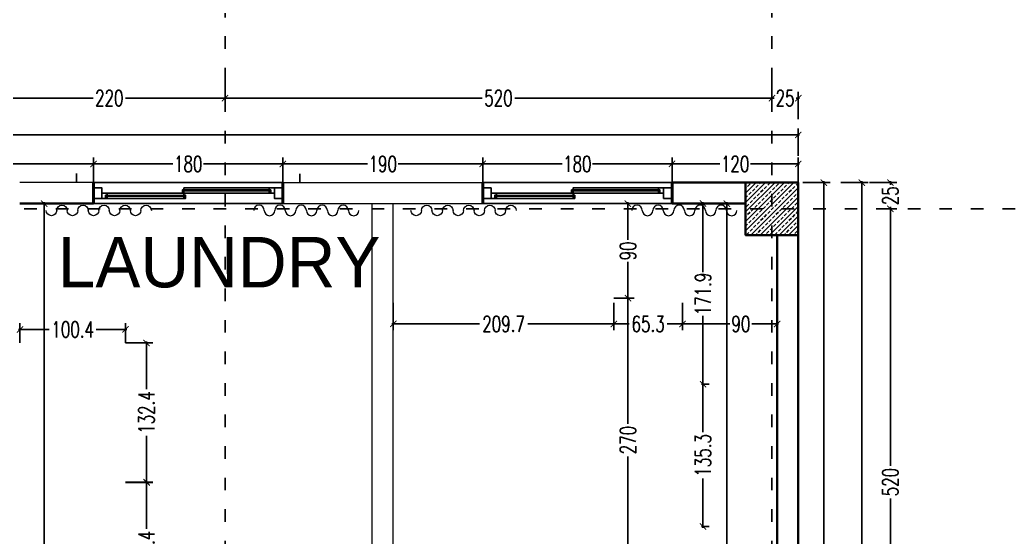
# Model space of a CAD drawing. Header units: centimetres. Extents: x -3207095 to 15275363, y -32656 to 4798027.
# Drawn here: x 680155 to 681101, y 4472078 to 4472570 of the extents above; entities that cross this region are included whole.
import ezdxf

# ---------------------------------------------------------------- set-up
doc = ezdxf.new("R2010")
doc.units = ezdxf.units.CM
doc.linetypes.add('ACAD_ISO03W100', pattern=[30, 12, -18])
doc.linetypes.add('DUZ', pattern=[500, 500])
doc.layers.get('0').update_dxf_attribs({"color": 1, "linetype": 'DUZ'})
for name, color, linetype in [('AGAC', 116, 'Continuous'), ('DIM', 1, 'DUZ'), ('KOLTAR_F', 145, 'Continuous'), ('PEN', 161, 'Continuous'), ('söve', 26, 'DUZ')]:
    doc.layers.add(name, color=color, linetype=linetype)
for name, color, linetype, lineweight in [('cam', 143, 'Continuous', 20), ('DUV', 220, 'Continuous', 50), ('DUVAR', 7, 'Continuous', 35), ('FE_PERDE', 205, 'Continuous', 15), ('gor25', 142, 'Continuous', 25), ('iç duvar', 7, 'Continuous', 50), ('KOLON_F', 3, 'Continuous', 35)]:
    doc.layers.add(name, color=color, linetype=linetype, lineweight=lineweight)
doc.styles.add('DIM', font='ROMANSTW.SHX', dxfattribs={"width": 0.7})
doc.dimstyles.new('1_100', dxfattribs={"dimtxt": 15, "dimasz": 6, "dimexe": 6, "dimexo": 0, "dimgap": 2, "dimtad": 0, "dimdec": 1, "dimzin": 11, "dimdsep": 46, "dimtxsty": 'DIM', "dimblk": 'ARCHTICK', "dimcen": 3, "dimdle": 1.25, "dimclrt": 2, "dimadec": 0, "dimazin": 0, "dimtfac": 1.25, "dimtdec": 1, "dimtix": 1, "dimtofl": 0, "dimtmove": 1, "dimatfit": 3, "dimldrblk": 'ARCHTICK', "dimfxl": 20, "dimfxlon": 1, "dimtolj": 1, "dimtzin": 0, "dimarcsym": 0})

# ---------------------------------------------------------------- blocks, each defined once
blk = doc.blocks.new('GEN_BLOCK00601')
at = {"linetype": 'Continuous', "ltscale": 50}
for centre, start, end in [((50, 50), 0, 180), ((250, 50), 0, 180), ((450, 50), 0, 180), ((650, 50), 0, 180), ((850, 50), 0, 180), ((150, 50), 180, 0), ((350, 50), 180, 0), ((550, 50), 180, 0), ((750, 50), 180, 0), ((950, 50), 180, 0)]:
    blk.add_arc(centre, 50, start, end, dxfattribs=at)
for tag in ['Sfb', 'FLOOR']:
    blk.add_attdef(tag, (0, 0), '', height=1)
blk = doc.blocks.new('_ArchTick')
at = {"color": 0, "linetype": 'ByBlock', "const_width": 0.15}
blk.add_lwpolyline([(-0.5, -0.5), (0.5, 0.5)], dxfattribs=at)
blk = doc.blocks.new('*D253')
at = {"layer": 'Defpoints', "color": 0, "linetype": 'Continuous', "lineweight": 5, "transparency": 16777216}
for p in [(680225.06, 4472432.97), (680035.06, 4472415.15), (680225.06, 4472415.15)]:
    blk.add_point(p, dxfattribs=at)
at = {"layer": 'DIM', "color": 0, "linetype": 'Continuous', "lineweight": -2, "transparency": 16777216}
for p, q in [((680033.81, 4472432.97), (680115.56, 4472432.97)), ((680035.06, 4472415.15), (680035.06, 4472438.97)), ((680226.31, 4472432.97), (680144.56, 4472432.97)), ((680225.06, 4472415.15), (680225.06, 4472438.97))]:
    blk.add_line(p, q, dxfattribs=at)
at = {"layer": 'DIM', "color": 0, "linetype": 'Continuous', "lineweight": -2, "transparency": 16777216, "xscale": 6, "yscale": 6, "zscale": 6, "rotation": 180}
blk.add_blockref('_ArchTick', (680035.06, 4472432.97), dxfattribs=at)
at = {"layer": 'DIM', "color": 0, "linetype": 'Continuous', "lineweight": -2, "transparency": 16777216, "xscale": 6, "yscale": 6, "zscale": 6}
blk.add_blockref('_ArchTick', (680225.06, 4472432.97), dxfattribs=at)
at = {"layer": 'DIM', "color": 2, "linetype": 'Continuous', "lineweight": 5, "transparency": 16777216, "insert": (680130.06, 4472432.97), "char_height": 15, "attachment_point": 5, "style": 'DIM'}
blk.add_mtext('\\A1;190', dxfattribs=at)
blk = doc.blocks.new('*D254')
at = {"layer": 'Defpoints', "color": 0, "linetype": 'Continuous', "lineweight": 5, "transparency": 16777216}
for p in [(680405.06, 4472432.97), (680225.06, 4472415.15), (680405.06, 4472415.15)]:
    blk.add_point(p, dxfattribs=at)
at = {"layer": 'DIM', "color": 0, "linetype": 'Continuous', "lineweight": -2, "transparency": 16777216}
for p, q in [((680223.81, 4472432.97), (680300.56, 4472432.97)), ((680225.06, 4472415.15), (680225.06, 4472438.97)), ((680406.31, 4472432.97), (680329.56, 4472432.97)), ((680405.06, 4472415.15), (680405.06, 4472438.97))]:
    blk.add_line(p, q, dxfattribs=at)
at = {"layer": 'DIM', "color": 0, "linetype": 'Continuous', "lineweight": -2, "transparency": 16777216, "xscale": 6, "yscale": 6, "zscale": 6, "rotation": 180}
blk.add_blockref('_ArchTick', (680225.06, 4472432.97), dxfattribs=at)
at = {"layer": 'DIM', "color": 0, "linetype": 'Continuous', "lineweight": -2, "transparency": 16777216, "xscale": 6, "yscale": 6, "zscale": 6}
blk.add_blockref('_ArchTick', (680405.06, 4472432.97), dxfattribs=at)
at = {"layer": 'DIM', "color": 2, "linetype": 'Continuous', "lineweight": 5, "transparency": 16777216, "insert": (680315.06, 4472432.97), "char_height": 15, "attachment_point": 5, "style": 'DIM'}
blk.add_mtext('\\A1;180', dxfattribs=at)
blk = doc.blocks.new('*D255')
at = {"layer": 'Defpoints', "color": 0, "linetype": 'Continuous', "lineweight": 5, "transparency": 16777216}
for p in [(680595.06, 4472432.97), (680405.06, 4472415.15), (680595.06, 4472415.15)]:
    blk.add_point(p, dxfattribs=at)
at = {"layer": 'DIM', "color": 0, "linetype": 'Continuous', "lineweight": -2, "transparency": 16777216}
for p, q in [((680403.81, 4472432.97), (680485.56, 4472432.97)), ((680405.06, 4472415.15), (680405.06, 4472438.97)), ((680596.31, 4472432.97), (680514.56, 4472432.97)), ((680595.06, 4472415.15), (680595.06, 4472438.97))]:
    blk.add_line(p, q, dxfattribs=at)
at = {"layer": 'DIM', "color": 0, "linetype": 'Continuous', "lineweight": -2, "transparency": 16777216, "xscale": 6, "yscale": 6, "zscale": 6, "rotation": 180}
blk.add_blockref('_ArchTick', (680405.06, 4472432.97), dxfattribs=at)
at = {"layer": 'DIM', "color": 0, "linetype": 'Continuous', "lineweight": -2, "transparency": 16777216, "xscale": 6, "yscale": 6, "zscale": 6}
blk.add_blockref('_ArchTick', (680595.06, 4472432.97), dxfattribs=at)
at = {"layer": 'DIM', "color": 2, "linetype": 'Continuous', "lineweight": 5, "transparency": 16777216, "insert": (680500.06, 4472432.97), "char_height": 15, "attachment_point": 5, "style": 'DIM'}
blk.add_mtext('\\A1;190', dxfattribs=at)
blk = doc.blocks.new('*D256')
at = {"layer": 'Defpoints', "color": 0, "linetype": 'Continuous', "lineweight": 5, "transparency": 16777216}
for p in [(680775.06, 4472432.97), (680595.06, 4472415.15), (680775.06, 4472415.15)]:
    blk.add_point(p, dxfattribs=at)
at = {"layer": 'DIM', "color": 0, "linetype": 'Continuous', "lineweight": -2, "transparency": 16777216}
for p, q in [((680593.81, 4472432.97), (680670.56, 4472432.97)), ((680595.06, 4472415.15), (680595.06, 4472438.97)), ((680776.31, 4472432.97), (680699.56, 4472432.97)), ((680775.06, 4472415.15), (680775.06, 4472438.97))]:
    blk.add_line(p, q, dxfattribs=at)
at = {"layer": 'DIM', "color": 0, "linetype": 'Continuous', "lineweight": -2, "transparency": 16777216, "xscale": 6, "yscale": 6, "zscale": 6, "rotation": 180}
blk.add_blockref('_ArchTick', (680595.06, 4472432.97), dxfattribs=at)
at = {"layer": 'DIM', "color": 0, "linetype": 'Continuous', "lineweight": -2, "transparency": 16777216, "xscale": 6, "yscale": 6, "zscale": 6}
blk.add_blockref('_ArchTick', (680775.06, 4472432.97), dxfattribs=at)
at = {"layer": 'DIM', "color": 2, "linetype": 'Continuous', "lineweight": 5, "transparency": 16777216, "insert": (680685.06, 4472432.97), "char_height": 15, "attachment_point": 5, "style": 'DIM'}
blk.add_mtext('\\A1;180', dxfattribs=at)
blk = doc.blocks.new('*D257')
at = {"layer": 'Defpoints', "color": 0, "linetype": 'Continuous', "lineweight": 5, "transparency": 16777216}
for p in [(680895.06, 4472432.97), (680775.06, 4472415.15), (680895.06, 4472415.15)]:
    blk.add_point(p, dxfattribs=at)
at = {"layer": 'DIM', "color": 0, "linetype": 'Continuous', "lineweight": -2, "transparency": 16777216}
for p, q in [((680773.81, 4472432.97), (680820.56, 4472432.97)), ((680775.06, 4472415.15), (680775.06, 4472438.97)), ((680896.31, 4472432.97), (680849.56, 4472432.97)), ((680895.06, 4472415.15), (680895.06, 4472438.97))]:
    blk.add_line(p, q, dxfattribs=at)
at = {"layer": 'DIM', "color": 0, "linetype": 'Continuous', "lineweight": -2, "transparency": 16777216, "xscale": 6, "yscale": 6, "zscale": 6, "rotation": 180}
blk.add_blockref('_ArchTick', (680775.06, 4472432.97), dxfattribs=at)
at = {"layer": 'DIM', "color": 0, "linetype": 'Continuous', "lineweight": -2, "transparency": 16777216, "xscale": 6, "yscale": 6, "zscale": 6}
blk.add_blockref('_ArchTick', (680895.06, 4472432.97), dxfattribs=at)
at = {"layer": 'DIM', "color": 2, "linetype": 'Continuous', "lineweight": 5, "transparency": 16777216, "insert": (680835.06, 4472432.97), "char_height": 15, "attachment_point": 5, "style": 'DIM'}
blk.add_mtext('\\A1;120', dxfattribs=at)
blk = doc.blocks.new('*D292')
at = {"layer": 'Defpoints', "color": 0, "linetype": 'Continuous', "lineweight": 5, "transparency": 16777216}
for p in [(680895.06, 4472415.15), (680919.51, 4472415.15), (680895.06, 4471255.15)]:
    blk.add_point(p, dxfattribs=at)
at = {"layer": 'DIM', "color": 0, "linetype": 'Continuous', "lineweight": -2, "transparency": 16777216}
for p, q in [((680899.51, 4472415.15), (680925.51, 4472415.15)), ((680919.51, 4472416.4), (680919.51, 4471853.65)), ((680919.51, 4471253.9), (680919.51, 4471816.65)), ((680899.51, 4471255.15), (680925.51, 4471255.15))]:
    blk.add_line(p, q, dxfattribs=at)
at = {"layer": 'DIM', "color": 0, "linetype": 'Continuous', "lineweight": -2, "transparency": 16777216, "xscale": 6, "yscale": 6, "zscale": 6}
for p, rotation in [((680919.51, 4472415.15), 90), ((680919.51, 4471255.15), 270)]:
    blk.add_blockref('_ArchTick', p, dxfattribs=dict(at, rotation=rotation))
at = {"layer": 'DIM', "color": 2, "linetype": 'Continuous', "lineweight": 5, "transparency": 16777216, "insert": (680919.51, 4471835.15), "char_height": 15, "attachment_point": 5, "rotation": 90, "style": 'DIM'}
blk.add_mtext('\\A1;1160', dxfattribs=at)
blk = doc.blocks.new('*D300')
at = {"layer": 'Defpoints', "color": 0, "linetype": 'Continuous', "lineweight": 5, "transparency": 16777216}
for p in [(680350.06, 4472556.87), (680350.06, 4472495.55), (680130.06, 4472483.73)]:
    blk.add_point(p, dxfattribs=at)
at = {"layer": 'DIM', "color": 0, "linetype": 'Continuous', "lineweight": -2, "transparency": 16777216}
for p, q in [((680350.06, 4472515.55), (680350.06, 4472489.55)), ((680130.06, 4472483.73), (680130.06, 4472501.55)), ((680128.81, 4472495.55), (680224.56, 4472495.55)), ((680351.31, 4472495.55), (680255.56, 4472495.55))]:
    blk.add_line(p, q, dxfattribs=at)
at = {"layer": 'DIM', "color": 0, "linetype": 'Continuous', "lineweight": -2, "transparency": 16777216, "xscale": 6, "yscale": 6, "zscale": 6, "rotation": 180}
blk.add_blockref('_ArchTick', (680130.06, 4472495.55), dxfattribs=at)
at = {"layer": 'DIM', "color": 0, "linetype": 'Continuous', "lineweight": -2, "transparency": 16777216, "xscale": 6, "yscale": 6, "zscale": 6}
blk.add_blockref('_ArchTick', (680350.06, 4472495.55), dxfattribs=at)
at = {"layer": 'DIM', "color": 2, "linetype": 'Continuous', "lineweight": 5, "transparency": 16777216, "insert": (680240.06, 4472495.55), "char_height": 15, "attachment_point": 5, "style": 'DIM'}
blk.add_mtext('\\A1;220', dxfattribs=at)
blk = doc.blocks.new('*D301')
at = {"layer": 'Defpoints', "color": 0, "linetype": 'Continuous', "lineweight": 5, "transparency": 16777216}
for p in [(680870.06, 4472556.87), (680870.06, 4472495.55), (680350.06, 4472483.73)]:
    blk.add_point(p, dxfattribs=at)
at = {"layer": 'DIM', "color": 0, "linetype": 'Continuous', "lineweight": -2, "transparency": 16777216}
for p, q in [((680870.06, 4472515.55), (680870.06, 4472489.55)), ((680350.06, 4472483.73), (680350.06, 4472501.55)), ((680348.81, 4472495.55), (680594.56, 4472495.55)), ((680871.31, 4472495.55), (680625.56, 4472495.55))]:
    blk.add_line(p, q, dxfattribs=at)
at = {"layer": 'DIM', "color": 0, "linetype": 'Continuous', "lineweight": -2, "transparency": 16777216, "xscale": 6, "yscale": 6, "zscale": 6, "rotation": 180}
blk.add_blockref('_ArchTick', (680350.06, 4472495.55), dxfattribs=at)
at = {"layer": 'DIM', "color": 0, "linetype": 'Continuous', "lineweight": -2, "transparency": 16777216, "xscale": 6, "yscale": 6, "zscale": 6}
blk.add_blockref('_ArchTick', (680870.06, 4472495.55), dxfattribs=at)
at = {"layer": 'DIM', "color": 2, "linetype": 'Continuous', "lineweight": 5, "transparency": 16777216, "insert": (680610.06, 4472495.55), "char_height": 15, "attachment_point": 5, "style": 'DIM'}
blk.add_mtext('\\A1;520', dxfattribs=at)
blk = doc.blocks.new('*D303')
at = {"layer": 'Defpoints', "color": 0, "linetype": 'Continuous', "lineweight": 5, "transparency": 16777216}
for p in [(680895.06, 4472495.55), (680870.06, 4472483.73), (680895.06, 4472438.97)]:
    blk.add_point(p, dxfattribs=at)
at = {"layer": 'DIM', "color": 0, "linetype": 'Continuous', "lineweight": -2, "transparency": 16777216}
for p, q in [((680870.06, 4472483.73), (680870.06, 4472501.55)), ((680895.06, 4472475.55), (680895.06, 4472501.55)), ((680868.81, 4472495.55), (680872.06, 4472495.55)), ((680896.31, 4472495.55), (680893.06, 4472495.55))]:
    blk.add_line(p, q, dxfattribs=at)
at = {"layer": 'DIM', "color": 0, "linetype": 'Continuous', "lineweight": -2, "transparency": 16777216, "xscale": 6, "yscale": 6, "zscale": 6, "rotation": 180}
blk.add_blockref('_ArchTick', (680870.06, 4472495.55), dxfattribs=at)
at = {"layer": 'DIM', "color": 0, "linetype": 'Continuous', "lineweight": -2, "transparency": 16777216, "xscale": 6, "yscale": 6, "zscale": 6}
blk.add_blockref('_ArchTick', (680895.06, 4472495.55), dxfattribs=at)
at = {"layer": 'DIM', "color": 2, "linetype": 'Continuous', "lineweight": 5, "transparency": 16777216, "insert": (680882.56, 4472495.55), "char_height": 15, "attachment_point": 5, "style": 'DIM'}
blk.add_mtext('\\A1;25', dxfattribs=at)
blk = doc.blocks.new('*D304')
at = {"layer": 'Defpoints', "color": 0, "linetype": 'Continuous', "lineweight": 5, "transparency": 16777216}
for p in [(680975.08, 4472390.15), (680975.08, 4471870.15), (680982.68, 4471870.15)]:
    blk.add_point(p, dxfattribs=at)
at = {"layer": 'DIM', "color": 0, "linetype": 'Continuous', "lineweight": -2, "transparency": 16777216}
for p, q in [((680975.08, 4472390.15), (680988.68, 4472390.15)), ((680982.68, 4472391.4), (680982.68, 4472145.65)), ((680982.68, 4471868.9), (680982.68, 4472114.65)), ((680975.08, 4471870.15), (680988.68, 4471870.15))]:
    blk.add_line(p, q, dxfattribs=at)
at = {"layer": 'DIM', "color": 0, "linetype": 'Continuous', "lineweight": -2, "transparency": 16777216, "xscale": 6, "yscale": 6, "zscale": 6}
for p, rotation in [((680982.68, 4472390.15), 90), ((680982.68, 4471870.15), 270)]:
    blk.add_blockref('_ArchTick', p, dxfattribs=dict(at, rotation=rotation))
at = {"layer": 'DIM', "color": 2, "linetype": 'Continuous', "lineweight": 5, "transparency": 16777216, "insert": (680982.68, 4472130.15), "char_height": 15, "attachment_point": 5, "rotation": 90, "style": 'DIM'}
blk.add_mtext('\\A1;520', dxfattribs=at)
blk = doc.blocks.new('*D305')
at = {"layer": 'Defpoints', "color": 0, "linetype": 'Continuous', "lineweight": 5, "transparency": 16777216}
for p in [(680925.51, 4472415.15), (680982.68, 4472415.15), (680975.08, 4472390.15)]:
    blk.add_point(p, dxfattribs=at)
at = {"layer": 'DIM', "color": 0, "linetype": 'Continuous', "lineweight": -2, "transparency": 16777216}
for p, q in [((680962.68, 4472415.15), (680988.68, 4472415.15)), ((680982.68, 4472416.4), (680982.68, 4472413.15)), ((680975.08, 4472390.15), (680988.68, 4472390.15)), ((680982.68, 4472388.9), (680982.68, 4472392.15))]:
    blk.add_line(p, q, dxfattribs=at)
at = {"layer": 'DIM', "color": 0, "linetype": 'Continuous', "lineweight": -2, "transparency": 16777216, "xscale": 6, "yscale": 6, "zscale": 6}
for p, rotation in [((680982.68, 4472415.15), 90), ((680982.68, 4472390.15), 270)]:
    blk.add_blockref('_ArchTick', p, dxfattribs=dict(at, rotation=rotation))
at = {"layer": 'DIM', "color": 2, "linetype": 'Continuous', "lineweight": 5, "transparency": 16777216, "insert": (680982.68, 4472402.65), "char_height": 15, "attachment_point": 5, "rotation": 90, "style": 'DIM'}
blk.add_mtext('\\A1;25', dxfattribs=at)
blk = doc.blocks.new('*D333')
at = {"layer": 'Defpoints', "color": 0, "linetype": 'Continuous', "lineweight": 5, "transparency": 16777216}
for p in [(680925.69, 4472415.15), (680955.54, 4472415.15), (680925.69, 4469475.15)]:
    blk.add_point(p, dxfattribs=at)
at = {"layer": 'DIM', "color": 0, "linetype": 'Continuous', "lineweight": -2, "transparency": 16777216}
for p, q in [((680935.54, 4472415.15), (680961.54, 4472415.15)), ((680955.54, 4472416.4), (680955.54, 4470965.65)), ((680955.54, 4469473.9), (680955.54, 4470924.65)), ((680935.54, 4469475.15), (680961.54, 4469475.15))]:
    blk.add_line(p, q, dxfattribs=at)
at = {"layer": 'DIM', "color": 0, "linetype": 'Continuous', "lineweight": -2, "transparency": 16777216, "xscale": 6, "yscale": 6, "zscale": 6}
for p, rotation in [((680955.54, 4472415.15), 90), ((680955.54, 4469475.15), 270)]:
    blk.add_blockref('_ArchTick', p, dxfattribs=dict(at, rotation=rotation))
at = {"layer": 'DIM', "color": 2, "linetype": 'Continuous', "lineweight": 5, "transparency": 16777216, "insert": (680955.54, 4470945.15), "char_height": 15, "attachment_point": 5, "rotation": 90, "style": 'DIM'}
blk.add_mtext('\\A1;2940', dxfattribs=at)
blk = doc.blocks.new('*D334')
at = {"layer": 'Defpoints', "color": 0, "linetype": 'Continuous', "lineweight": 5, "transparency": 16777216}
for p in [(677145.06, 4472460.57), (677145.06, 4472438.97), (680895.06, 4472438.97)]:
    blk.add_point(p, dxfattribs=at)
at = {"layer": 'DIM', "color": 0, "linetype": 'Continuous', "lineweight": -2, "transparency": 16777216}
for p, q in [((677143.81, 4472460.57), (678999.56, 4472460.57)), ((677145.06, 4472440.57), (677145.06, 4472466.57)), ((680896.31, 4472460.57), (679040.56, 4472460.57)), ((680895.06, 4472440.57), (680895.06, 4472466.57))]:
    blk.add_line(p, q, dxfattribs=at)
at = {"layer": 'DIM', "color": 0, "linetype": 'Continuous', "lineweight": -2, "transparency": 16777216, "xscale": 6, "yscale": 6, "zscale": 6, "rotation": 180}
blk.add_blockref('_ArchTick', (677145.06, 4472460.57), dxfattribs=at)
at = {"layer": 'DIM', "color": 0, "linetype": 'Continuous', "lineweight": -2, "transparency": 16777216, "xscale": 6, "yscale": 6, "zscale": 6}
blk.add_blockref('_ArchTick', (680895.06, 4472460.57), dxfattribs=at)
at = {"layer": 'DIM', "color": 2, "linetype": 'Continuous', "lineweight": 5, "transparency": 16777216, "insert": (679020.06, 4472460.57), "char_height": 15, "attachment_point": 5, "style": 'DIM'}
blk.add_mtext('\\A1;3750', dxfattribs=at)
blk = doc.blocks.new('*D525')
at = {"layer": 'Defpoints', "color": 0, "linetype": 'Continuous', "lineweight": 5, "transparency": 16777216}
for p in [(680178.19, 4472395.15), (680179.99, 4472395.15), (680187.62, 4471600.15)]:
    blk.add_point(p, dxfattribs=at)
at = {"layer": 'DIM', "color": 0, "linetype": 'Continuous', "lineweight": -2, "transparency": 16777216}
for p, q in [((680179.99, 4472395.15), (680172.19, 4472395.15)), ((680178.19, 4472396.4), (680178.19, 4472033.07)), ((680178.19, 4471598.9), (680178.19, 4472002.07)), ((680187.62, 4471600.15), (680172.19, 4471600.15))]:
    blk.add_line(p, q, dxfattribs=at)
at = {"layer": 'DIM', "color": 0, "linetype": 'Continuous', "lineweight": -2, "transparency": 16777216, "xscale": 6, "yscale": 6, "zscale": 6}
for p, rotation in [((680178.19, 4472395.15), 90), ((680178.19, 4471600.15), 270)]:
    blk.add_blockref('_ArchTick', p, dxfattribs=dict(at, rotation=rotation))
at = {"layer": 'DIM', "color": 2, "linetype": 'Continuous', "lineweight": 5, "transparency": 16777216, "insert": (680178.19, 4472017.57), "char_height": 15, "attachment_point": 5, "rotation": 90, "style": 'DIM'}
blk.add_mtext('\\A1;795', dxfattribs=at)
blk = doc.blocks.new('*D528')
at = {"layer": 'Defpoints', "color": 0, "linetype": 'Continuous', "lineweight": 5, "transparency": 16777216}
for p in [(680824.23, 4472395.15), (680827.13, 4472395.15), (680833.55, 4471600.15)]:
    blk.add_point(p, dxfattribs=at)
at = {"layer": 'DIM', "color": 0, "linetype": 'Continuous', "lineweight": -2, "transparency": 16777216}
for p, q in [((680824.23, 4472395.15), (680833.13, 4472395.15)), ((680827.13, 4472396.4), (680827.13, 4472013.15)), ((680827.13, 4471598.9), (680827.13, 4471982.15)), ((680833.55, 4471600.15), (680821.13, 4471600.15))]:
    blk.add_line(p, q, dxfattribs=at)
at = {"layer": 'DIM', "color": 0, "linetype": 'Continuous', "lineweight": -2, "transparency": 16777216, "xscale": 6, "yscale": 6, "zscale": 6}
for p, rotation in [((680827.13, 4472395.15), 90), ((680827.13, 4471600.15), 270)]:
    blk.add_blockref('_ArchTick', p, dxfattribs=dict(at, rotation=rotation))
at = {"layer": 'DIM', "color": 2, "linetype": 'Continuous', "lineweight": 5, "transparency": 16777216, "insert": (680827.13, 4471997.65), "char_height": 15, "attachment_point": 5, "rotation": 90, "style": 'DIM'}
blk.add_mtext('\\A1;795', dxfattribs=at)
blk = doc.blocks.new('*D532')
at = {"layer": 'Defpoints', "color": 0, "linetype": 'Continuous', "lineweight": 5, "transparency": 16777216}
for p in [(680255.06, 4472129.78), (680255.06, 4471997.37), (680275.45, 4471997.37)]:
    blk.add_point(p, dxfattribs=at)
at = {"layer": 'DIM', "color": 0, "linetype": 'Continuous', "lineweight": -2, "transparency": 16777216}
for p, q in [((680255.45, 4472129.78), (680281.45, 4472129.78)), ((680275.45, 4472131.03), (680275.45, 4472085.83)), ((680275.45, 4471996.12), (680275.45, 4472041.33)), ((680255.45, 4471997.37), (680281.45, 4471997.37))]:
    blk.add_line(p, q, dxfattribs=at)
at = {"layer": 'DIM', "color": 0, "linetype": 'Continuous', "lineweight": -2, "transparency": 16777216, "xscale": 6, "yscale": 6, "zscale": 6}
for p, rotation in [((680275.45, 4472129.78), 90), ((680275.45, 4471997.37), 270)]:
    blk.add_blockref('_ArchTick', p, dxfattribs=dict(at, rotation=rotation))
at = {"layer": 'DIM', "color": 2, "linetype": 'Continuous', "lineweight": 5, "transparency": 16777216, "insert": (680275.45, 4472063.58), "char_height": 15, "attachment_point": 5, "rotation": 90, "style": 'DIM'}
blk.add_mtext('\\A1;132.4', dxfattribs=at)
blk = doc.blocks.new('*D533')
at = {"layer": 'Defpoints', "color": 0, "linetype": 'Continuous', "lineweight": 5, "transparency": 16777216}
for p in [(680255.06, 4472262.56), (680255.06, 4472130.15), (680275.45, 4472130.15)]:
    blk.add_point(p, dxfattribs=at)
at = {"layer": 'DIM', "color": 0, "linetype": 'Continuous', "lineweight": -2, "transparency": 16777216}
for p, q in [((680255.45, 4472262.56), (680281.45, 4472262.56)), ((680275.45, 4472263.81), (680275.45, 4472218.6)), ((680275.45, 4472128.9), (680275.45, 4472174.1)), ((680255.45, 4472130.15), (680281.45, 4472130.15))]:
    blk.add_line(p, q, dxfattribs=at)
at = {"layer": 'DIM', "color": 0, "linetype": 'Continuous', "lineweight": -2, "transparency": 16777216, "xscale": 6, "yscale": 6, "zscale": 6}
for p, rotation in [((680275.45, 4472262.56), 90), ((680275.45, 4472130.15), 270)]:
    blk.add_blockref('_ArchTick', p, dxfattribs=dict(at, rotation=rotation))
at = {"layer": 'DIM', "color": 2, "linetype": 'Continuous', "lineweight": 5, "transparency": 16777216, "insert": (680275.45, 4472196.35), "char_height": 15, "attachment_point": 5, "rotation": 90, "style": 'DIM'}
blk.add_mtext('\\A1;132.4', dxfattribs=at)
blk = doc.blocks.new('*D534')
at = {"layer": 'Defpoints', "color": 0, "linetype": 'Continuous', "lineweight": 5, "transparency": 16777216}
for p in [(680255.45, 4472275.42), (680155.06, 4472262.56), (680255.45, 4472262.56)]:
    blk.add_point(p, dxfattribs=at)
at = {"layer": 'DIM', "color": 0, "linetype": 'Continuous', "lineweight": -2, "transparency": 16777216}
for p, q in [((680155.06, 4472262.56), (680155.06, 4472281.42)), ((680255.45, 4472262.56), (680255.45, 4472281.42)), ((680153.81, 4472275.42), (680183.01, 4472275.42)), ((680256.7, 4472275.42), (680227.51, 4472275.42))]:
    blk.add_line(p, q, dxfattribs=at)
at = {"layer": 'DIM', "color": 0, "linetype": 'Continuous', "lineweight": -2, "transparency": 16777216, "xscale": 6, "yscale": 6, "zscale": 6, "rotation": 180}
blk.add_blockref('_ArchTick', (680155.06, 4472275.42), dxfattribs=at)
at = {"layer": 'DIM', "color": 0, "linetype": 'Continuous', "lineweight": -2, "transparency": 16777216, "xscale": 6, "yscale": 6, "zscale": 6}
blk.add_blockref('_ArchTick', (680255.45, 4472275.42), dxfattribs=at)
at = {"layer": 'DIM', "color": 2, "linetype": 'Continuous', "lineweight": 5, "transparency": 16777216, "insert": (680205.26, 4472275.42), "char_height": 15, "attachment_point": 5, "style": 'DIM'}
blk.add_mtext('\\A1;100.4', dxfattribs=at)
blk = doc.blocks.new('*D535')
at = {"layer": 'Defpoints', "color": 0, "linetype": 'Continuous', "lineweight": 5, "transparency": 16777216}
for p in [(680510.06, 4472305.15), (680719.75, 4472305.15), (680719.75, 4472280.7)]:
    blk.add_point(p, dxfattribs=at)
at = {"layer": 'DIM', "color": 0, "linetype": 'Continuous', "lineweight": -2, "transparency": 16777216}
for p, q in [((680510.06, 4472300.7), (680510.06, 4472274.7)), ((680719.75, 4472300.7), (680719.75, 4472274.7)), ((680508.81, 4472280.7), (680591.9, 4472280.7)), ((680721, 4472280.7), (680637.9, 4472280.7))]:
    blk.add_line(p, q, dxfattribs=at)
at = {"layer": 'DIM', "color": 0, "linetype": 'Continuous', "lineweight": -2, "transparency": 16777216, "xscale": 6, "yscale": 6, "zscale": 6, "rotation": 180}
blk.add_blockref('_ArchTick', (680510.06, 4472280.7), dxfattribs=at)
at = {"layer": 'DIM', "color": 0, "linetype": 'Continuous', "lineweight": -2, "transparency": 16777216, "xscale": 6, "yscale": 6, "zscale": 6}
blk.add_blockref('_ArchTick', (680719.75, 4472280.7), dxfattribs=at)
at = {"layer": 'DIM', "color": 2, "linetype": 'Continuous', "lineweight": 5, "transparency": 16777216, "insert": (680614.9, 4472280.7), "char_height": 15, "attachment_point": 5, "style": 'DIM'}
blk.add_mtext('\\A1;209.7', dxfattribs=at)
blk = doc.blocks.new('*D536')
at = {"layer": 'Defpoints', "color": 0, "linetype": 'Continuous', "lineweight": 5, "transparency": 16777216}
for p in [(680719.75, 4472305.15), (680785.06, 4472305.15), (680785.06, 4472280.7)]:
    blk.add_point(p, dxfattribs=at)
at = {"layer": 'DIM', "color": 0, "linetype": 'Continuous', "lineweight": -2, "transparency": 16777216}
for p, q in [((680719.75, 4472300.7), (680719.75, 4472274.7)), ((680785.06, 4472300.7), (680785.06, 4472274.7)), ((680718.5, 4472280.7), (680734.4, 4472280.7)), ((680786.31, 4472280.7), (680770.4, 4472280.7))]:
    blk.add_line(p, q, dxfattribs=at)
at = {"layer": 'DIM', "color": 0, "linetype": 'Continuous', "lineweight": -2, "transparency": 16777216, "xscale": 6, "yscale": 6, "zscale": 6, "rotation": 180}
blk.add_blockref('_ArchTick', (680719.75, 4472280.7), dxfattribs=at)
at = {"layer": 'DIM', "color": 0, "linetype": 'Continuous', "lineweight": -2, "transparency": 16777216, "xscale": 6, "yscale": 6, "zscale": 6}
blk.add_blockref('_ArchTick', (680785.06, 4472280.7), dxfattribs=at)
at = {"layer": 'DIM', "color": 2, "linetype": 'Continuous', "lineweight": 5, "transparency": 16777216, "insert": (680752.4, 4472280.7), "char_height": 15, "attachment_point": 5, "style": 'DIM'}
blk.add_mtext('\\A1;65.3', dxfattribs=at)
blk = doc.blocks.new('*D537')
at = {"layer": 'Defpoints', "color": 0, "linetype": 'Continuous', "lineweight": 5, "transparency": 16777216}
for p in [(680785.06, 4472305.15), (680875.06, 4472305.15), (680875.06, 4472280.7)]:
    blk.add_point(p, dxfattribs=at)
at = {"layer": 'DIM', "color": 0, "linetype": 'Continuous', "lineweight": -2, "transparency": 16777216}
for p, q in [((680785.06, 4472300.7), (680785.06, 4472274.7)), ((680875.06, 4472300.7), (680875.06, 4472274.7)), ((680783.81, 4472280.7), (680830.06, 4472280.7)), ((680876.31, 4472280.7), (680851.06, 4472280.7))]:
    blk.add_line(p, q, dxfattribs=at)
at = {"layer": 'DIM', "color": 0, "linetype": 'Continuous', "lineweight": -2, "transparency": 16777216, "xscale": 6, "yscale": 6, "zscale": 6, "rotation": 180}
blk.add_blockref('_ArchTick', (680785.06, 4472280.7), dxfattribs=at)
at = {"layer": 'DIM', "color": 0, "linetype": 'Continuous', "lineweight": -2, "transparency": 16777216, "xscale": 6, "yscale": 6, "zscale": 6}
blk.add_blockref('_ArchTick', (680875.06, 4472280.7), dxfattribs=at)
at = {"layer": 'DIM', "color": 2, "linetype": 'Continuous', "lineweight": 5, "transparency": 16777216, "insert": (680840.56, 4472280.7), "char_height": 15, "attachment_point": 5, "style": 'DIM'}
blk.add_mtext('\\A1;90', dxfattribs=at)
blk = doc.blocks.new('*D538')
at = {"layer": 'Defpoints', "color": 0, "linetype": 'Continuous', "lineweight": 5, "transparency": 16777216}
for p in [(680719.75, 4472395.15), (680733.14, 4472395.15), (680719.75, 4472305.15)]:
    blk.add_point(p, dxfattribs=at)
at = {"layer": 'DIM', "color": 0, "linetype": 'Continuous', "lineweight": -2, "transparency": 16777216}
for p, q in [((680719.75, 4472395.15), (680739.14, 4472395.15)), ((680733.14, 4472396.4), (680733.14, 4472360.65)), ((680733.14, 4472303.9), (680733.14, 4472339.65)), ((680719.75, 4472305.15), (680739.14, 4472305.15))]:
    blk.add_line(p, q, dxfattribs=at)
at = {"layer": 'DIM', "color": 0, "linetype": 'Continuous', "lineweight": -2, "transparency": 16777216, "xscale": 6, "yscale": 6, "zscale": 6}
for p, rotation in [((680733.14, 4472395.15), 90), ((680733.14, 4472305.15), 270)]:
    blk.add_blockref('_ArchTick', p, dxfattribs=dict(at, rotation=rotation))
at = {"layer": 'DIM', "color": 2, "linetype": 'Continuous', "lineweight": 5, "transparency": 16777216, "insert": (680733.14, 4472350.15), "char_height": 15, "attachment_point": 5, "rotation": 90, "style": 'DIM'}
blk.add_mtext('\\A1;90', dxfattribs=at)
blk = doc.blocks.new('*D539')
at = {"layer": 'Defpoints', "color": 0, "linetype": 'Continuous', "lineweight": 5, "transparency": 16777216}
for p in [(680719.75, 4472305.15), (680719.75, 4472035.15), (680733.14, 4472035.15)]:
    blk.add_point(p, dxfattribs=at)
at = {"layer": 'DIM', "color": 0, "linetype": 'Continuous', "lineweight": -2, "transparency": 16777216}
for p, q in [((680719.75, 4472305.15), (680739.14, 4472305.15)), ((680733.14, 4472306.4), (680733.14, 4472185.65)), ((680733.14, 4472033.9), (680733.14, 4472154.65)), ((680719.75, 4472035.15), (680739.14, 4472035.15))]:
    blk.add_line(p, q, dxfattribs=at)
at = {"layer": 'DIM', "color": 0, "linetype": 'Continuous', "lineweight": -2, "transparency": 16777216, "xscale": 6, "yscale": 6, "zscale": 6}
for p, rotation in [((680733.14, 4472305.15), 90), ((680733.14, 4472035.15), 270)]:
    blk.add_blockref('_ArchTick', p, dxfattribs=dict(at, rotation=rotation))
at = {"layer": 'DIM', "color": 2, "linetype": 'Continuous', "lineweight": 5, "transparency": 16777216, "insert": (680733.14, 4472170.15), "char_height": 15, "attachment_point": 5, "rotation": 90, "style": 'DIM'}
blk.add_mtext('\\A1;270', dxfattribs=at)
blk = doc.blocks.new('*D545')
at = {"layer": 'Defpoints', "color": 0, "linetype": 'Continuous', "lineweight": 5, "transparency": 16777216}
for p in [(680804.35, 4472395.15), (680804.35, 4472223.22), (680804.52, 4472223.22)]:
    blk.add_point(p, dxfattribs=at)
at = {"layer": 'DIM', "color": 0, "linetype": 'Continuous', "lineweight": -2, "transparency": 16777216}
for p, q in [((680804.35, 4472395.15), (680810.52, 4472395.15)), ((680804.52, 4472396.4), (680804.52, 4472329.94)), ((680804.52, 4472221.97), (680804.52, 4472288.44)), ((680804.35, 4472223.22), (680810.52, 4472223.22))]:
    blk.add_line(p, q, dxfattribs=at)
at = {"layer": 'DIM', "color": 0, "linetype": 'Continuous', "lineweight": -2, "transparency": 16777216, "xscale": 6, "yscale": 6, "zscale": 6}
for p, rotation in [((680804.52, 4472395.15), 90), ((680804.52, 4472223.22), 270)]:
    blk.add_blockref('_ArchTick', p, dxfattribs=dict(at, rotation=rotation))
at = {"layer": 'DIM', "color": 2, "linetype": 'Continuous', "lineweight": 5, "transparency": 16777216, "insert": (680804.52, 4472309.19), "char_height": 15, "attachment_point": 5, "rotation": 90, "style": 'DIM'}
blk.add_mtext('\\A1;171.9', dxfattribs=at)
blk = doc.blocks.new('*D546')
at = {"layer": 'Defpoints', "color": 0, "linetype": 'Continuous', "lineweight": 5, "transparency": 16777216}
for p in [(680803.19, 4472223.22), (680803.19, 4472087.92), (680804.52, 4472087.92)]:
    blk.add_point(p, dxfattribs=at)
at = {"layer": 'DIM', "color": 0, "linetype": 'Continuous', "lineweight": -2, "transparency": 16777216}
for p, q in [((680804.52, 4472224.47), (680804.52, 4472177.57)), ((680803.19, 4472223.22), (680810.52, 4472223.22)), ((680804.52, 4472086.67), (680804.52, 4472133.57)), ((680803.19, 4472087.92), (680810.52, 4472087.92))]:
    blk.add_line(p, q, dxfattribs=at)
at = {"layer": 'DIM', "color": 0, "linetype": 'Continuous', "lineweight": -2, "transparency": 16777216, "xscale": 6, "yscale": 6, "zscale": 6}
for p, rotation in [((680804.52, 4472223.22), 90), ((680804.52, 4472087.92), 270)]:
    blk.add_blockref('_ArchTick', p, dxfattribs=dict(at, rotation=rotation))
at = {"layer": 'DIM', "color": 2, "linetype": 'Continuous', "lineweight": 5, "transparency": 16777216, "insert": (680804.52, 4472155.57), "char_height": 15, "attachment_point": 5, "rotation": 90, "style": 'DIM'}
blk.add_mtext('\\A1;135.3', dxfattribs=at)

msp = doc.modelspace()

# ---------------------------------------------------------------- hatches: boundary and pattern name
at = {"layer": 'KOLTAR_F'}
h = msp.add_hatch(dxfattribs=at)
h.set_pattern_fill('ANSI33', color=256, style=0)
h.set_pattern_definition([(45, (20261.583, -31997.3164), (-4.4901280605, 4.4901280605), []), (45, (20266.0734, -31997.3164), (-4.4901280605, 4.4901280605), [3.175, -1.5875])])
h.paths.add_polyline_path([(680845.06, 4472415.15), (680895.06, 4472415.15), (680895.06, 4472365.15), (680845.06, 4472365.15)])

# ---------------------------------------------------------------- linework, layer by layer
at = {"color": 232, "linetype": 'ACAD_ISO03W100'}
for p, q in [((680350.06, 4472584.38), (680350.06, 4469325.53)), ((680870.06, 4472584.38), (680870.06, 4469325.53)), ((681101.25, 4472390.15), (676992.69, 4472390.15))]:
    msp.add_line(p, q, dxfattribs=at)
at = {"layer": 'AGAC'}
for p, q in [((680225.06, 4472415.15), (680405.06, 4472415.15)), ((680595.06, 4472415.15), (680775.06, 4472415.15)), ((680225.06, 4472395.15), (680405.06, 4472395.15)), ((680595.06, 4472395.15), (680775.06, 4472395.15))]:
    msp.add_line(p, q, dxfattribs=at)
at = {"layer": 'cam'}
for p, q in [((680393.56, 4472408.15), (680309.56, 4472408.15)), ((680393.56, 4472407.65), (680309.56, 4472407.65)), ((680393.56, 4472407.15), (680309.56, 4472407.15)), ((680763.56, 4472408.15), (680679.56, 4472408.15)), ((680763.56, 4472407.65), (680679.56, 4472407.65)), ((680763.56, 4472407.15), (680679.56, 4472407.15)), ((680236.56, 4472403.15), (680312.56, 4472403.15)), ((680236.56, 4472402.65), (680312.56, 4472402.65)), ((680236.56, 4472402.15), (680312.56, 4472402.15)), ((680606.56, 4472403.15), (680682.56, 4472403.15)), ((680606.56, 4472402.65), (680682.56, 4472402.65)), ((680606.56, 4472402.15), (680682.56, 4472402.15))]:
    msp.add_line(p, q, dxfattribs=at)
at = {"layer": 'DUV'}
for p, q in [((680225.06, 4472395.15), (680225.06, 4472415.15)), ((680405.06, 4472395.15), (680405.06, 4472415.15)), ((680595.06, 4472395.15), (680595.06, 4472415.15)), ((680595.06, 4472395.15), (680595.06, 4472415.15)), ((680595.06, 4472395.15), (680595.06, 4472415.15)), ((680775.06, 4472395.15), (680775.06, 4472415.15)), ((680775.06, 4472395.15), (680775.06, 4472415.15)), ((680775.06, 4472395.15), (680775.06, 4472415.15))]:
    msp.add_line(p, q, dxfattribs=at)
at = {"layer": 'DUVAR'}
for p, q in [((680225.06, 4472395.15), (680225.06, 4472415.15)), ((680405.06, 4472395.15), (680405.06, 4472415.15)), ((680595.06, 4472395.15), (680595.06, 4472415.15)), ((680775.06, 4472415.15), (680845.06, 4472415.15)), ((680775.06, 4472395.15), (680775.06, 4472415.15)), ((680225.06, 4472395.15), (680155.06, 4472395.15)), ((680775.06, 4472395.15), (680845.06, 4472395.15)), ((680875.06, 4472365.15), (680875.06, 4471895.15)), ((680895.06, 4472365.15), (680895.06, 4471895.15))]:
    msp.add_line(p, q, dxfattribs=at)
at = {"layer": 'gor25'}
for p, q in [((680238.06, 4472405.15), (680311.06, 4472405.15)), ((680392.06, 4472410.15), (680311.06, 4472410.15)), ((680392.06, 4472405.15), (680311.06, 4472405.15)), ((680608.06, 4472405.15), (680681.06, 4472405.15)), ((680762.06, 4472410.15), (680681.06, 4472410.15)), ((680762.06, 4472405.15), (680681.06, 4472405.15)), ((680238.06, 4472400.15), (680311.06, 4472400.15)), ((680608.06, 4472400.15), (680681.06, 4472400.15))]:
    msp.add_line(p, q, dxfattribs=at)
at = {"layer": 'iç duvar', "color": 7, "lineweight": 18}
for p, q in [((680225.06, 4472415.15), (680155.06, 4472415.15)), ((680405.06, 4472415.15), (680595.06, 4472415.15)), ((680405.06, 4472395.15), (680595.06, 4472395.15)), ((680490.06, 4471635.15), (680490.06, 4472395.15)), ((680510.06, 4471635.15), (680510.06, 4472395.15))]:
    msp.add_line(p, q, dxfattribs=at)
at = {"layer": 'KOLON_F'}
msp.add_lwpolyline([(680845.06, 4472415.15), (680895.06, 4472415.15), (680895.06, 4472365.15), (680845.06, 4472365.15)], close=True, dxfattribs=at)
at = {"layer": 'PEN'}
for points in [[(680233.06, 4472410.15), (680233.06, 4472410.15), (680233.06, 4472400.15), (680225.06, 4472400.15), (680225.06, 4472400.15), (680225.06, 4472410.15), (680225.06, 4472410.15), (680225.06, 4472410.15), (680233.06, 4472410.15)], [(680233.06, 4472405.15), (680233.06, 4472405.15), (680233.06, 4472400.15), (680236.56, 4472400.15), (680236.56, 4472402.15), (680236.56, 4472403.15), (680238.06, 4472403.15), (680238.06, 4472405.15), (680233.06, 4472405.15)], [(680311.06, 4472410.15), (680311.06, 4472410.15), (680311.06, 4472405.15), (680309.56, 4472405.15), (680309.56, 4472407.15), (680309.56, 4472408.15), (680311.06, 4472408.15), (680311.06, 4472410.15), (680311.06, 4472410.15)], [(680309.56, 4472405.15), (680311.06, 4472405.15), (680311.06, 4472407.15), (680309.56, 4472407.15)], [(680311.06, 4472405.15), (680311.06, 4472405.15), (680311.06, 4472400.15), (680312.56, 4472400.15), (680312.56, 4472402.15), (680312.56, 4472403.15), (680311.06, 4472403.15), (680311.06, 4472405.15), (680311.06, 4472405.15)], [(680397.06, 4472410.15), (680397.06, 4472410.15), (680397.06, 4472405.15), (680393.56, 4472405.15), (680393.56, 4472407.15), (680393.56, 4472408.15), (680392.06, 4472408.15), (680392.06, 4472410.15), (680397.06, 4472410.15)], [(680393.56, 4472405.15), (680392.06, 4472405.15), (680392.06, 4472407.15), (680393.56, 4472407.15)], [(680397.06, 4472410.15), (680397.06, 4472410.15), (680397.06, 4472400.15), (680405.06, 4472400.15), (680405.06, 4472400.15), (680405.06, 4472410.15), (680405.06, 4472410.15), (680405.06, 4472410.15), (680397.06, 4472410.15)], [(680603.06, 4472410.15), (680603.06, 4472410.15), (680603.06, 4472400.15), (680595.06, 4472400.15), (680595.06, 4472400.15), (680595.06, 4472410.15), (680595.06, 4472410.15), (680595.06, 4472410.15), (680603.06, 4472410.15)], [(680603.06, 4472405.15), (680603.06, 4472405.15), (680603.06, 4472400.15), (680606.56, 4472400.15), (680606.56, 4472402.15), (680606.56, 4472403.15), (680608.06, 4472403.15), (680608.06, 4472405.15), (680603.06, 4472405.15)], [(680681.06, 4472410.15), (680681.06, 4472410.15), (680681.06, 4472405.15), (680679.56, 4472405.15), (680679.56, 4472407.15), (680679.56, 4472408.15), (680681.06, 4472408.15), (680681.06, 4472410.15), (680681.06, 4472410.15)], [(680679.56, 4472405.15), (680681.06, 4472405.15), (680681.06, 4472407.15), (680679.56, 4472407.15)], [(680681.06, 4472405.15), (680681.06, 4472405.15), (680681.06, 4472400.15), (680682.56, 4472400.15), (680682.56, 4472402.15), (680682.56, 4472403.15), (680681.06, 4472403.15), (680681.06, 4472405.15), (680681.06, 4472405.15)], [(680767.06, 4472410.15), (680767.06, 4472410.15), (680767.06, 4472405.15), (680763.56, 4472405.15), (680763.56, 4472407.15), (680763.56, 4472408.15), (680762.06, 4472408.15), (680762.06, 4472410.15), (680767.06, 4472410.15)], [(680763.56, 4472405.15), (680762.06, 4472405.15), (680762.06, 4472407.15), (680763.56, 4472407.15)], [(680767.06, 4472410.15), (680767.06, 4472410.15), (680767.06, 4472400.15), (680775.06, 4472400.15), (680775.06, 4472400.15), (680775.06, 4472410.15), (680775.06, 4472410.15), (680775.06, 4472410.15), (680767.06, 4472410.15)], [(680236.56, 4472400.15), (680238.06, 4472400.15), (680238.06, 4472402.15), (680236.56, 4472402.15)], [(680312.56, 4472400.15), (680311.06, 4472400.15), (680311.06, 4472402.15), (680312.56, 4472402.15)], [(680606.56, 4472400.15), (680608.06, 4472400.15), (680608.06, 4472402.15), (680606.56, 4472402.15)], [(680682.56, 4472400.15), (680681.06, 4472400.15), (680681.06, 4472402.15), (680682.56, 4472402.15)]]:
    msp.add_lwpolyline(points, close=True, dxfattribs=at)
at = {"layer": 'söve'}
for p, q in [((680208.93, 4472423.73), (680208.93, 4472415.15)), ((680225.06, 4472423.73), (680225.06, 4472415.15)), ((680421.19, 4472423.52), (680421.19, 4472415.15))]:
    msp.add_line(p, q, dxfattribs=at)

# ---------------------------------------------------------------- block references
at = {"layer": 'FE_PERDE', "yscale": 0.10000020265579, "zscale": 0.10000020265579, "rotation": 180}
for p, xscale in [((680180.06, 4472393.65), -0.10000020265579), ((680836.8, 4472393.65), 0.10000020265579)]:
    msp.add_blockref('GEN_BLOCK00601', p, dxfattribs=dict(at, xscale=xscale))
at = {"layer": 'FE_PERDE', "extrusion": (0, 0, -1), "yscale": 0.10000020265579, "zscale": -0.10000020265579, "rotation": 180}
for p, xscale in [((-680477.39, 4472393.65), -0.10000020265579), ((-680526.84, 4472393.65), 0.10000020265579)]:
    msp.add_blockref('GEN_BLOCK00601', p, dxfattribs=dict(at, xscale=xscale))

# ---------------------------------------------------------------- texts
at = {"insert": (680191.12, 4472363.44), "char_height": 48, "attachment_point": 1}
msp.add_mtext_dynamic_manual_height_columns('{\\fCentury Gothic|b0|i0|c162|p34;\\C7;LAUNDRY}', width=428.1969, gutter_width=10, heights=[0], dxfattribs=at)

# ---------------------------------------------------------------- dimensions: what is measured, and where the dimension line sits
at = {"layer": 'DIM', "linetype": 'Continuous', "lineweight": 5}
for base, p1, p2, picture, middle in [((680350.06, 4472495.55), (680130.06, 4472483.73), (680350.06, 4472556.87), '*D300', (680240.06, 4472495.55)), ((680870.06, 4472495.55), (680350.06, 4472483.73), (680870.06, 4472556.87), '*D301', (680610.06, 4472495.55)), ((680895.06, 4472495.55), (680870.06, 4472483.73), (680895.06, 4472438.97), '*D303', (680882.56, 4472495.55)), ((677145.06, 4472460.57), (680895.06, 4472438.97), (677145.06, 4472438.97), '*D334', (679020.06, 4472460.57)), ((680225.06, 4472432.97), (680035.06, 4472415.15), (680225.06, 4472415.15), '*D253', (680130.06, 4472432.97)), ((680405.06, 4472432.97), (680225.06, 4472415.15), (680405.06, 4472415.15), '*D254', (680315.06, 4472432.97)), ((680595.06, 4472432.97), (680405.06, 4472415.15), (680595.06, 4472415.15), '*D255', (680500.06, 4472432.97)), ((680775.06, 4472432.97), (680595.06, 4472415.15), (680775.06, 4472415.15), '*D256', (680685.06, 4472432.97)), ((680895.06, 4472432.97), (680775.06, 4472415.15), (680895.06, 4472415.15), '*D257', (680835.06, 4472432.97)), ((680719.75, 4472280.7), (680510.06, 4472305.15), (680719.75, 4472305.15), '*D535', (680614.9, 4472280.7)), ((680785.06, 4472280.7), (680719.75, 4472305.15), (680785.06, 4472305.15), '*D536', (680752.4, 4472280.7)), ((680255.45, 4472275.42), (680155.06, 4472262.56), (680255.45, 4472262.56), '*D534', (680205.26, 4472275.42))]:
    dim = msp.add_linear_dim(base=base, p1=p1, p2=p2, dimstyle='1_100', dxfattribs=at)
    dim.commit()
    dim.dimension.update_dxf_attribs({"geometry": picture, "text_midpoint": middle})
for base, p1, p2, picture, middle in [((680919.51, 4472415.15), (680895.06, 4471255.15), (680895.06, 4472415.15), '*D292', (680919.51, 4471835.15)), ((680982.68, 4472415.15), (680975.08, 4472390.15), (680925.51, 4472415.15), '*D305', (680982.68, 4472402.65)), ((680955.54, 4472415.15), (680925.69, 4469475.15), (680925.69, 4472415.15), '*D333', (680955.54, 4470945.15)), ((680733.14, 4472395.15), (680719.75, 4472305.15), (680719.75, 4472395.15), '*D538', (680733.14, 4472350.15)), ((680804.52, 4472223.22), (680804.35, 4472395.15), (680804.35, 4472223.22), '*D545', (680804.52, 4472309.19)), ((680827.13, 4472395.15), (680833.55, 4471600.15), (680824.23, 4472395.15), '*D528', (680827.13, 4471997.65)), ((680982.68, 4471870.15), (680975.08, 4472390.15), (680975.08, 4471870.15), '*D304', (680982.68, 4472130.15)), ((680733.14, 4472035.15), (680719.75, 4472305.15), (680719.75, 4472035.15), '*D539', (680733.14, 4472170.15)), ((680275.45, 4472130.15), (680255.06, 4472262.56), (680255.06, 4472130.15), '*D533', (680275.45, 4472196.35)), ((680804.52, 4472087.92), (680803.19, 4472223.22), (680803.19, 4472087.92), '*D546', (680804.52, 4472155.57)), ((680275.45, 4471997.37), (680255.06, 4472129.78), (680255.06, 4471997.37), '*D532', (680275.45, 4472063.58))]:
    dim = msp.add_linear_dim(base=base, p1=p1, p2=p2, angle=90, dimstyle='1_100', dxfattribs=at)
    dim.commit()
    dim.dimension.update_dxf_attribs({"geometry": picture, "text_midpoint": middle})
dim = msp.add_linear_dim(base=(680178.19, 4472395.15), p1=(680187.62, 4471600.15), p2=(680179.99, 4472395.15), angle=90, dimstyle='1_100', dxfattribs=at)
dim.commit()
dim.dimension.update_dxf_attribs({"geometry": '*D525', "text_midpoint": (680178.19, 4472017.57), "dimtype": 160})
dim = msp.add_linear_dim(base=(680875.06, 4472280.7), p1=(680785.06, 4472305.15), p2=(680875.06, 4472305.15), dimstyle='1_100', dxfattribs=at)
dim.commit()
dim.dimension.update_dxf_attribs({"geometry": '*D537', "text_midpoint": (680840.56, 4472280.7), "dimtype": 160})

doc.saveas('drawing.dxf')
